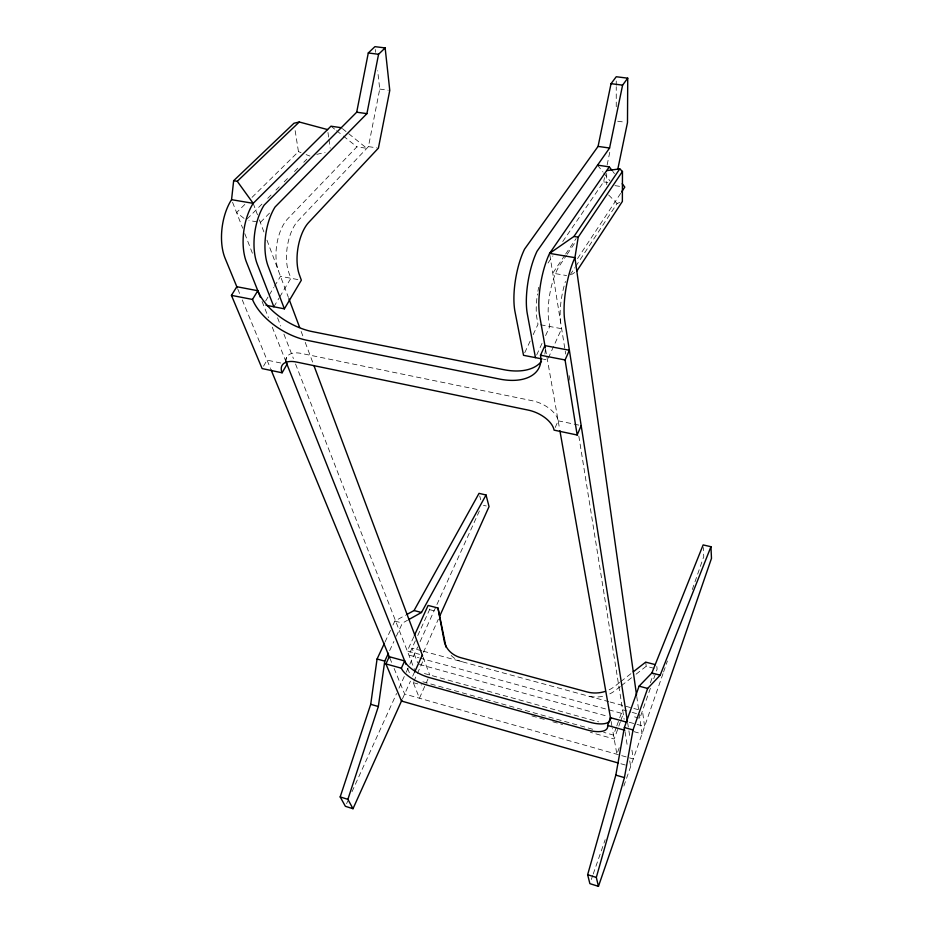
<?xml version="1.0" encoding="UTF-8"?>
<svg xmlns="http://www.w3.org/2000/svg" width="933" height="933" viewBox="0 0 933 933"><rect width="100%" height="100%" fill="white"/><g stroke="black" fill="none" stroke-linecap="round" stroke-linejoin="round"><path stroke-width="0.7" stroke-dasharray="4.67 3.5" d="M616.246 106.735L616.246 86.734M616.246 85.311L616.246 81.019M279.783 296.869L290.898 278.267L288.868 272.728A33.226 15.499 -81.4 0 1 298.49 220.305L368.442 146.621L379.743 89.067L377.655 70.686M562.739 241.542L603.628 181.853L604.514 177.608M607.15 164.873L609.785 152.149M591.312 879.516L592.747 875.399M593.225 874.023L605.19 839.665M623.85 786.076L663.095 673.393M663.573 672.017L667.398 661.019M692.286 589.563L703.762 556.581L703.284 547.508M650.394 688.251L639.828 718.328L631.431 716.019M653.753 678.688L657.112 669.113L656.645 664.972M650.371 682.804L653.263 674.571M619.22 747.73L616.9 754.272L612.351 728.51M620.387 721.745L614.206 738.994L590.484 732.347M620.865 720.416L623.244 713.78M616.386 727.099L613.517 735.087L603.698 732.335M616.865 725.769L619.255 719.11M619.734 717.78L622.603 709.791L630.93 712.066M555.252 427.477L558.167 420.806A24.27 13.505 24.1 0 0 532.405 400.77L301.382 353.432A23.185 11.942 29.6 0 0 286.151 360.581M428.037 678.874L419.453 698.222L412.479 680.624M413.855 681.335L416.794 674.804M417.378 673.498L423.815 659.141M402.52 698.735L410.427 681.183M412.666 676.215L415.045 670.92M423.407 652.365L438.323 619.244M346.598 803.651L347.799 800.992M352.009 791.709L396.583 693.487M398.986 688.169L405.61 673.568M406.217 672.25L409.225 665.614M409.832 664.284L417.657 647.024M420.06 641.717L479.679 510.316M415.372 640.773L408.864 655.048L418.66 657.73M417.739 635.583L429.565 609.634L428.48 606.497M413.832 636.679L407.289 650.989L419.57 654.348M536.65 355.041L542.026 343.367M545.607 335.577L549.782 326.492L548.826 320.812A35.384 10.613 -79.7 0 1 559.928 265.065L566.436 255.409M524.731 352.732L530.76 339.81M533.163 334.644L537.991 324.299L536.976 318.631A35.291 10.846 -79.7 0 1 537.478 293.953M389.644 650.639L393.901 641.461M396.338 636.213L402.438 623.092L407.511 620.258M385.026 641.997L390.542 630.218M392.991 624.993L394.834 621.063L405.645 615.139M285.323 359.823L286.734 357.386M263.538 366.168L267.071 360.138L281.299 363.112M273.859 306.782L279.037 298.105M265.613 301.044L268.587 296.099M269.334 294.863L273.812 287.446M274.547 286.209L280.518 276.331L298.723 279.725M570.168 274.838L574.938 267.584M575.731 266.372L617.086 203.511L619.722 202.484M577.527 258.628L620.795 193.166M567.194 254.277L575.369 242.137M564.85 255.245L552.756 273.171L566.599 275.573M565.655 254.044L576.139 238.51M548.021 263.024L552.931 255.864M342.376 128.602L366.821 148.324L356.884 146.831L288.005 218.509A33.133 15.674 -81.5 0 0 278.442 270.803M269.509 213.132L260.342 222.451L248.936 220.468M247.105 218.952L262.558 203.487M267.713 198.332L271.83 194.204M275.946 190.087L280.075 185.959M284.192 181.842L289.335 176.687M294.49 171.532L298.607 167.415M303.761 162.26L306.852 159.17M244.831 204.444L236.585 212.572L245.029 219.15M252.05 197.341L298.455 151.636L294.886 128.929M619.652 682.466L615.127 686A28.445 25.028 -8.5 0 1 608.922 689.919M620.783 681.58L632.107 672.74M620.305 686.536L615.792 690.058A28.317 24.958 -8.5 0 1 607.336 694.933M621.425 685.65L631.571 677.72M636.073 674.197L646.219 666.267L654.395 668.401M571.497 274.629L574.693 272.494M316.823 154.388L325.081 152.371M379.743 89.067L388.338 90.233M617.646 121.208L624.678 122.153M368.442 146.621L376.99 147.892M603.628 181.853L607.826 182.483M614.952 185.632L620.573 186.472M540.615 324.789L561.643 328.708L547.449 359.975L543.449 359.193M558.167 420.806L579.825 425.32M483.481 505.324L486.256 505.978M429.565 609.634L436.586 611.465M394.834 621.063L402.438 623.092M421.856 650.802L412.024 648.132L417.622 662.745M423.267 651.187L608.736 701.639M610.147 702.024L641.053 710.433M632.329 712.439L636.493 713.582M419.745 658.033L624.434 714.107M419.523 664.459L608.258 716.474M629.227 722.247L644.598 726.48L642.464 710.818M424.41 673.521L598.589 721.85M633.88 731.635L642.021 733.898L639.268 714.34M422.906 681.79L595.289 729.991M413.272 682.641L421.646 684.985M531.88 715.903L545.828 719.821M552.803 721.78L562.576 724.509M620.877 763.742L627.862 765.748M298.455 151.636L301.009 152.627M306.117 154.598L309.943 156.068M330.97 126.2L335.472 129.792M336.603 130.678L342.236 135.168M343.367 136.066L356.884 146.831M608.643 194.997L617.086 203.511M597.54 165.141L602.881 171.905M603.768 173.025L609.984 180.909M612.724 171.357L614.439 173.608M237.833 289.183L240.119 294.723M242.265 299.936L270.523 368.535M389.819 658.033L392.012 663.363M394.123 668.46L404.642 694.024L633.309 758.937L631.734 748.884M262.068 301.464L268.517 317.71M272.273 327.191L285.708 361.048M407.639 668.436L410.322 675.2M232.562 202.263L242.673 228.2M244.784 233.635L253.24 255.362M277.567 317.826L280.74 325.979M283.912 334.131L293.428 358.575M295.551 363.998L414.532 669.602M253.181 203.336L257.485 214.8M259.386 219.896L264.412 233.32M266.966 240.143L288.402 297.394M301.161 331.472L303.202 336.93M305.243 342.376L313.406 364.185M423.127 657.287L429.751 675.002M479.714 495.959L480.728 499.831M545.548 349.164L559.66 429.32M611.092 721.349L612.106 727.075M549.817 254.791L565.001 349.723M565.235 351.17L565.701 354.039M569.142 375.614L570.063 381.364M578.81 436.014L624.13 719.32M625.028 731.647L627.501 747.006M629.752 760.955L630.65 766.541M627.594 722.41L628.69 729.431M628.912 730.842L629.787 736.452M327.961 132.439L328.766 138.166M328.976 139.588L330.189 148.16M636.738 696.38L638.569 709.36M645.694 662.127L646.219 666.267M375.253 49.472L375.567 52.306M606.672 173.445L606.73 184.676M537.921 291.306A35.291 10.846 -79.7 0 1 538.714 287.317M560.733 323.016A35.489 10.368 -79.6 0 1 565.445 281.463M545.292 349.98A51.513 30.369 26.1 0 1 544.825 354.108M602.566 696.345A28.317 24.958 -8.5 0 1 587.813 695.948M462.197 661.777A27.465 23.523 -18.2 0 1 450.896 655.211"/><path stroke-width="1.4" d="M606.66 170.634L619.78 168.861L622.463 171.45L622.369 201.446L576.816 271.083M542.12 358.937L523.53 355.321L514.993 311.669A43.968 14.088 -80 0 1 524.556 249.146L598.076 146.399L611.045 83.678L616.246 76.739L627.734 78.174L627.489 122.538L617.763 169.351M237.274 287.831L225.086 258.243A40.97 20.701 -82.2 0 1 231.559 199.674L233.658 180.699L293.988 123.249L299.283 122.001L327.553 129.582M401.925 700.065L353.001 808.713L345.385 806.31L340.183 796.922L370.716 704.322L377.072 659.001L384.419 643.303M353.001 808.713L347.881 799.336L378.343 706.526L384.758 661.135L388.42 653.263M622.463 171.45L578.215 237.157L574.926 257.66A44.492 12.84 -79.7 0 0 564.792 320.847L627.466 721.594M615.827 775.125L624.364 727.53L639.093 686.163L651.864 672.985L703.144 544.919L710.946 546.715L711.482 558.377L598.45 886.35L589.878 883.644L587.638 874.711L615.827 775.125L624.422 777.609L596.315 877.44L598.45 886.35M624.422 777.609L633.029 729.933L647.654 688.437L660.179 675.177L710.946 546.715M273.859 306.782L257.286 264.179A41.297 20.025 -81.9 0 1 264.086 205.167L356.698 112.205L368.29 52.971L374.926 46.65L385.142 47.921L389.772 90.419L378.413 148.114L309.021 222.112A33.308 15.313 -81.3 0 0 299.341 274.664L301.336 280.203L284.39 308.835L265.998 305.254M284.39 308.835L268.133 266.185A41.414 19.791 -81.8 0 1 275.048 207.021L366.914 113.651L378.565 54.277L385.142 47.921M535.449 357.642L527.332 313.943A44.096 13.785 -79.9 0 1 537.035 251.257L609.576 148.032L622.603 85.136L627.734 78.174M609.459 721.372A24.013 9.715 21.4 0 1 589.994 722.259L429.507 677.626A22.928 9.038 24.2 0 1 404.665 660.949L389.271 656.704L385.924 663.911L401.365 668.203A22.998 8.957 24.2 0 0 426.299 684.869L587.149 729.933A24.095 9.622 21.5 0 0 607.616 725.477L610.45 717.687L626.276 722.049M541.478 361.293A51.513 30.369 26.1 0 1 503.948 369.701L312.45 331.635A49.776 27.15 31.1 0 1 257.811 290.734L236.819 286.723L231.442 295.376L262.126 368.582L282.104 372.792A23.278 11.861 29.5 0 1 296.461 362.039L528.195 410.088A24.375 13.424 24.1 0 1 554.085 430.136L577.177 435.011L581.177 425.6M577.177 435.011L565.071 359.963L569.398 350.272L544.919 345.595L540.51 355.205A51.747 30.183 26.1 0 1 499.528 379.055L307.447 340.393A49.997 26.975 31 0 1 252.493 299.446L231.442 295.376M414.637 672.11L422.299 655.094M440.108 615.267L489.044 506.619L486.046 494.98L479.026 493.37L414.065 610.532L406.846 614.485M414.427 635.373L428.107 605.447L437.974 608.013L445.438 644.26A27.465 23.523 -18.2 0 0 446.149 647.257M401.365 668.203L404.665 660.949M408.782 619.559L421.483 612.48L486.046 494.98M282.104 372.792L286.991 364.29A23.185 11.942 29.6 0 1 286.396 362.389M252.493 299.446L257.811 290.734M621.588 191.953L624.795 187.101L622.206 183.731M545.292 347.729L539.74 316.24A44.236 13.47 -79.8 0 1 549.595 253.379L573.958 236.457L619.78 168.861M611.861 170.238L609.272 166.855L549.595 253.379L574.926 257.66L636.528 694.933M233.658 180.699L237.262 181.294L299.283 122.001M633.239 671.853L645.694 662.127L655.281 664.623M368.29 52.971L378.565 54.277M611.045 83.678L622.603 85.136M356.698 112.205L366.914 113.651M598.076 146.399L609.576 148.032M341.268 127.704L330.97 126.2L253.181 203.336A41.18 20.246 -82 0 0 246.487 262.196L260.459 297.394M597.54 165.141L609.272 166.855M573.958 236.457L578.215 237.157M231.559 199.674L253.181 203.336L237.262 181.294M540.51 355.205L565.071 359.963M414.065 610.532L421.483 612.48M651.864 672.985L660.179 675.177M639.093 686.163L647.654 688.437M377.072 659.001L384.758 661.135M624.364 727.53L633.029 729.933M607.616 725.477L624.807 730.259M618.078 762.949L401.493 701.033L385.924 663.911M370.716 704.322L378.343 706.526M340.183 796.922L347.881 799.336M587.638 874.711L596.315 877.44M271.083 369.876L389.679 657.707M285.708 361.048L406.03 664.366M288.903 298.758L299.621 327.378M313.92 365.549L422.614 655.922M437.974 608.013L444.026 640.155A27.593 23.582 -18.2 0 0 460.844 657.707L587.02 691.924A28.445 25.028 -8.5 0 0 605.459 691.318M559.917 430.754L610.59 718.492M544.919 345.595A51.513 30.369 26.1 0 1 545.21 347.811M610.45 717.687A24.013 9.715 21.4 0 1 610.17 720.288"/></g></svg>
